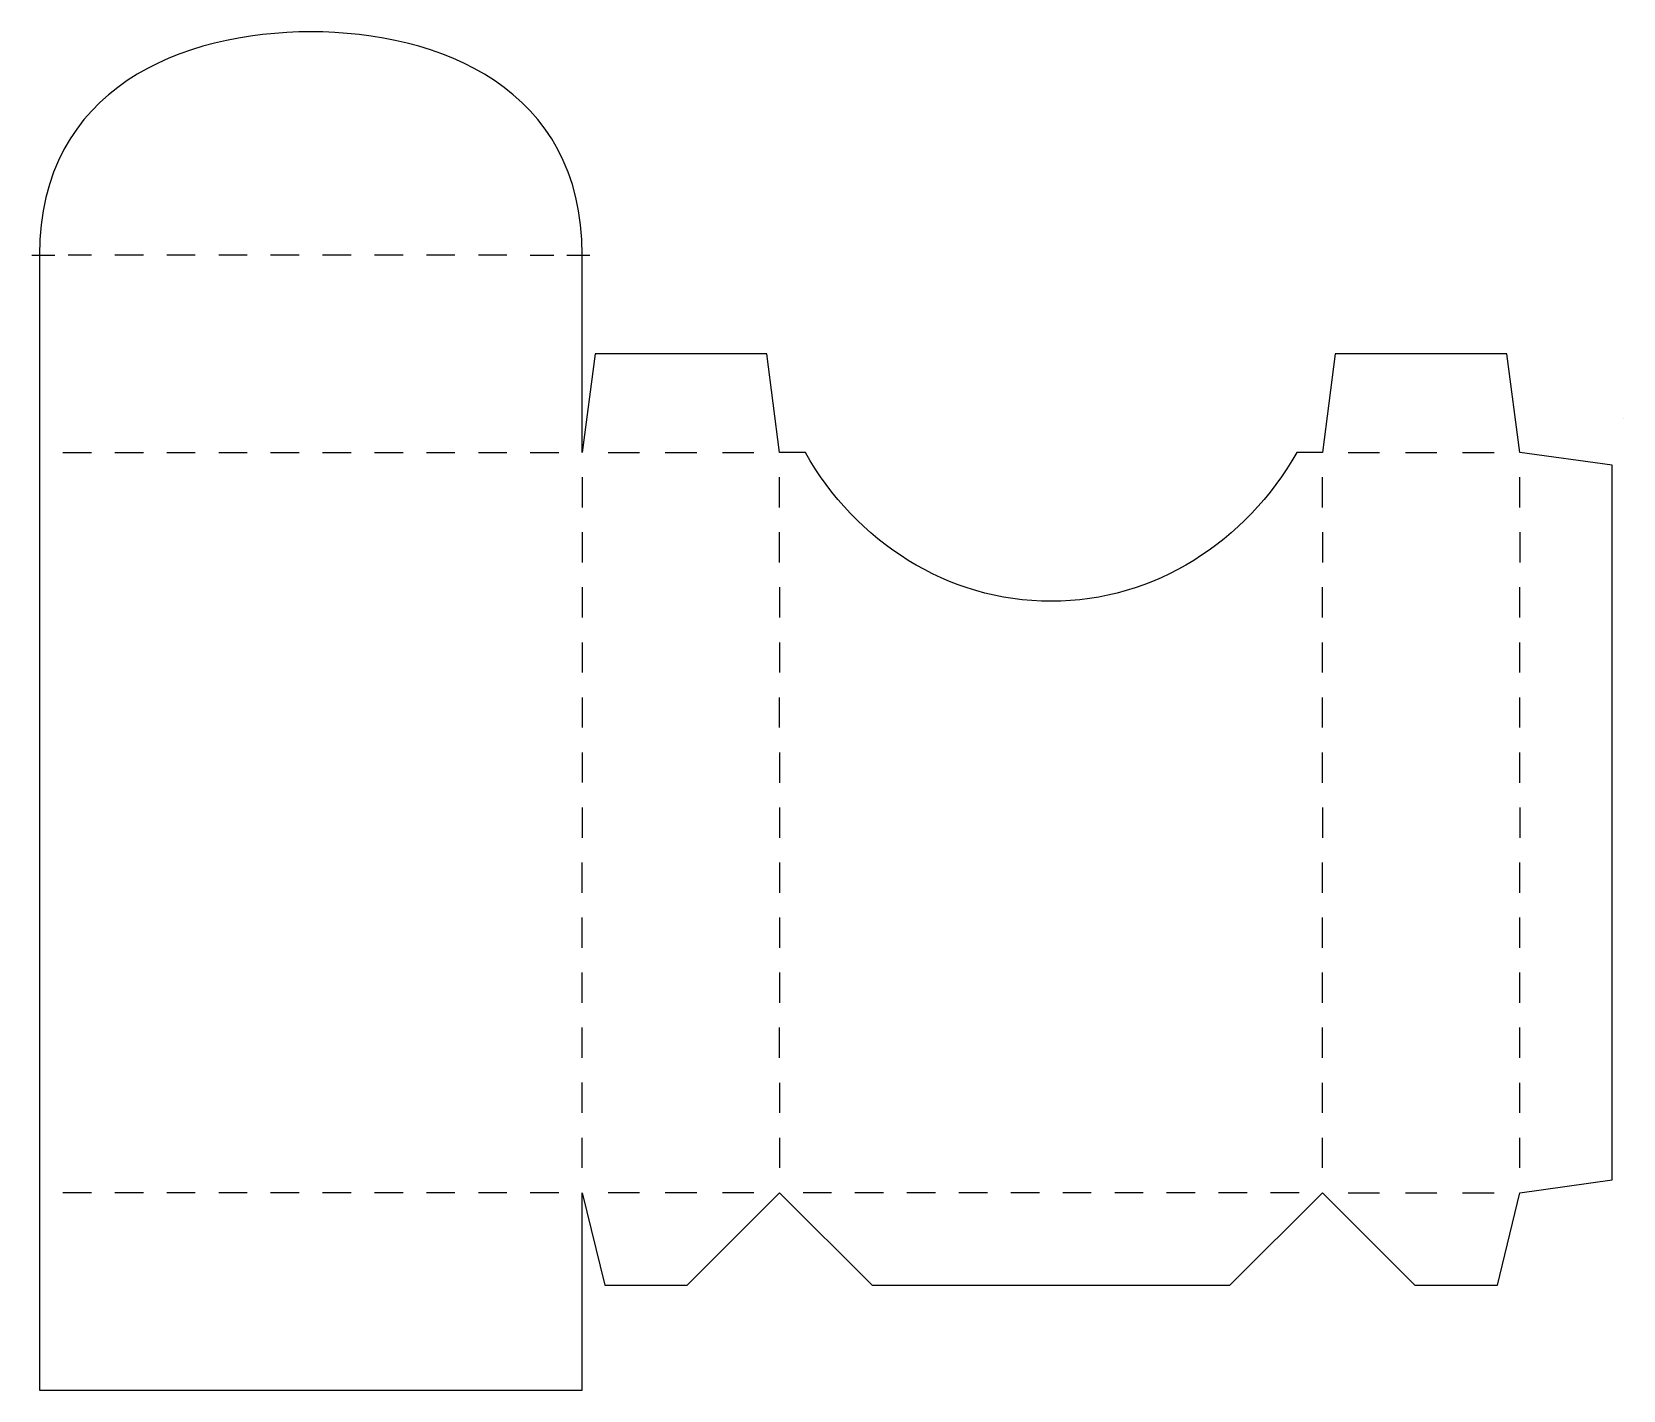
# Model space of a CAD drawing. Header units: centimetres. Extents: x -8.2 to 8.2, y -7 to 7.
import ezdxf

# ---------------------------------------------------------------- set-up
doc = ezdxf.new("R2010")
doc.units = ezdxf.units.CM
doc.header["$MEASUREMENT"] = 0
doc.layers.add('Layer 1', color=7, linetype='Continuous')

msp = doc.modelspace()

# ---------------------------------------------------------------- linework, layer by layer
at = {"layer": 'Layer 1', "color": 31}
for points, knots in [([(-8.11739, 4.68376), (-8.11739, 4.68376), (-8.11739, 4.68376), (-8.11739, 4.68376), (-8.11739, 4.68376), (-8.11736, 6.40813), (-6.63853, 6.98108), (-5.32339, 6.98108), (-5.32339, 6.98108), (-4.00825, 6.98108), (-2.52942, 6.40812), (-2.52942, 4.68376), (-2.52942, 4.68376), (-2.52942, 4.68376), (-2.52939, 4.68376), (-2.52939, 4.68376), (-2.52939, 4.68376), (-2.52939, 4.68376), (-2.52939, 2.65208), (-2.52939, 2.65208), (-2.52939, 2.65208), (-2.52939, 2.65208), (-2.39715, 3.66776), (-2.39715, 3.66776), (-2.39715, 3.66776), (-2.39715, 3.66776), (-0.62976, 3.66776), (-0.62976, 3.66776), (-0.62976, 3.66776), (-0.62976, 3.66776), (-0.49747, 2.65181), (-0.49747, 2.65181), (-0.49747, 2.65181), (-0.49747, 2.65181), (-0.23289, 2.6517), (-0.23289, 2.6517), (-0.23289, 2.6517), (0.28966, 1.73254), (1.22708, 1.12003), (2.29653, 1.12003), (2.29653, 1.12003), (3.36603, 1.12003), (4.30345, 1.73251), (4.826, 2.6517), (4.826, 2.6517), (4.826, 2.6517), (5.09053, 2.65171), (5.09053, 2.65171), (5.09053, 2.65171), (5.09053, 2.65171), (5.22282, 3.66776), (5.22282, 3.66776), (5.22282, 3.66776), (5.22282, 3.66776), (6.99027, 3.66776), (6.99027, 3.66776), (6.99027, 3.66776), (6.99027, 3.66776), (7.12256, 2.65181), (7.12256, 2.65181), (7.12256, 2.65181), (7.12256, 2.65181), (7.12256, 2.6517), (7.12256, 2.6517), (7.12256, 2.6517), (7.12256, 2.6517), (8.07506, 2.51941), (8.07506, 2.51941), (8.07506, 2.51941), (8.07506, 2.51941), (8.07506, -4.8359), (8.07506, -4.8359), (8.07506, -4.8359), (8.07506, -4.8359), (7.12272, -4.96819), (7.12272, -4.96819), (7.12272, -4.96819), (7.12272, -4.96819), (6.89192, -5.92064), (6.89192, -5.92064), (6.89192, -5.92064), (6.89192, -5.92064), (6.04308, -5.92063), (6.04308, -5.92063), (6.04308, -5.92063), (6.04308, -5.92063), (5.09042, -4.96829), (5.09042, -4.96829), (5.09042, -4.96829), (5.09042, -4.96829), (4.13808, -5.92071), (4.13808, -5.92071), (4.13808, -5.92071), (4.13808, -5.92071), (0.45511, -5.92071), (0.45511, -5.92071), (0.45511, -5.92071), (0.45511, -5.92071), (-0.49728, -4.96832), (-0.49728, -4.96832), (-0.49728, -4.96832), (-0.49728, -4.96832), (-1.44989, -5.92071), (-1.44989, -5.92071), (-1.44989, -5.92071), (-1.44989, -5.92071), (-2.29862, -5.92071), (-2.29862, -5.92071), (-2.29862, -5.92071), (-2.29862, -5.92071), (-2.52952, -4.96821), (-2.52952, -4.96821), (-2.52952, -4.96821), (-2.52952, -4.96821), (-2.52941, -7.00024), (-2.52941, -7.00024), (-2.52941, -7.00024), (-2.52941, -7.00024), (-8.11739, -7.00024), (-8.11739, -7.00024), (-8.11739, -7.00024), (-8.11739, -7.00024), (-8.11739, 4.68376), (-8.11739, 4.68376)], [0, 0, 0, 0, 0.03125, 0.03125, 0.03125, 0.03125, 0.0625, 0.0625, 0.0625, 0.0625, 0.09375, 0.09375, 0.09375, 0.09375, 0.125, 0.125, 0.125, 0.125, 0.15625, 0.15625, 0.15625, 0.15625, 0.1875, 0.1875, 0.1875, 0.1875, 0.21875, 0.21875, 0.21875, 0.21875, 0.25, 0.25, 0.25, 0.25, 0.28125, 0.28125, 0.28125, 0.28125, 0.3125, 0.3125, 0.3125, 0.3125, 0.34375, 0.34375, 0.34375, 0.34375, 0.375, 0.375, 0.375, 0.375, 0.40625, 0.40625, 0.40625, 0.40625, 0.4375, 0.4375, 0.4375, 0.4375, 0.46875, 0.46875, 0.46875, 0.46875, 0.5, 0.5, 0.5, 0.5, 0.53125, 0.53125, 0.53125, 0.53125, 0.5625, 0.5625, 0.5625, 0.5625, 0.59375, 0.59375, 0.59375, 0.59375, 0.625, 0.625, 0.625, 0.625, 0.65625, 0.65625, 0.65625, 0.65625, 0.6875, 0.6875, 0.6875, 0.6875, 0.71875, 0.71875, 0.71875, 0.71875, 0.75, 0.75, 0.75, 0.75, 0.78125, 0.78125, 0.78125, 0.78125, 0.8125, 0.8125, 0.8125, 0.8125, 0.84375, 0.84375, 0.84375, 0.84375, 0.875, 0.875, 0.875, 0.875, 0.90625, 0.90625, 0.90625, 0.90625, 0.9375, 0.9375, 0.9375, 0.9375, 1, 1, 1, 1]), ([(8.18668, 2.99985), (8.18668, 2.99985), (8.1865, 2.99985), (8.1865, 2.99985), (8.1865, 2.99985), (8.1865, 2.99985), (8.1865, 2.99966), (8.1865, 2.99966), (8.1865, 2.99966), (8.1865, 2.99966), (8.18668, 2.99966), (8.18668, 2.99966), (8.18668, 2.99966), (8.18668, 2.99966), (8.18668, 2.99985), (8.18668, 2.99985)], [0, 0, 0, 0, 0.2, 0.2, 0.2, 0.2, 0.4, 0.4, 0.4, 0.4, 0.6, 0.6, 0.6, 0.6, 1, 1, 1, 1])]:
    msp.add_open_spline(points, degree=3, knots=knots, dxfattribs=at)
at = {"layer": 'Layer 1', "color": 250, "lineweight": 25}
for points in [[(-8.19629, 4.68376), (-8.19629, 4.68376), (-7.95912, 4.68376), (-7.95912, 4.68376)], [(-7.58269, 4.68376), (-7.58269, 4.68376), (-7.82357, 4.68376), (-7.82357, 4.68376)], [(-7.048, 4.68376), (-7.048, 4.68376), (-7.34179, 4.68376), (-7.34179, 4.68376)], [(-6.51327, 4.68376), (-6.51327, 4.68376), (-6.80707, 4.68376), (-6.80707, 4.68376)], [(-5.97858, 4.68376), (-5.97858, 4.68376), (-6.27237, 4.68376), (-6.27237, 4.68376)], [(-5.44388, 4.68376), (-5.44388, 4.68376), (-5.73767, 4.68376), (-5.73767, 4.68376)], [(-4.90918, 4.68376), (-4.90918, 4.68376), (-5.20298, 4.68376), (-5.20298, 4.68376)], [(-4.37449, 4.68376), (-4.37449, 4.68376), (-4.66828, 4.68376), (-4.66828, 4.68376)], [(-3.83979, 4.68376), (-3.83979, 4.68376), (-4.13359, 4.68376), (-4.13359, 4.68376)], [(-3.30504, 4.68376), (-3.30504, 4.68376), (-3.59886, 4.68376), (-3.59886, 4.68376)], [(-3.06417, 4.68376), (-3.06417, 4.68376), (-2.82326, 4.68376), (-2.82326, 4.68376)], [(-2.68772, 4.68376), (-2.68772, 4.68376), (-2.45052, 4.68376), (-2.45052, 4.68376)], [(-7.87649, 2.65208), (-7.87649, 2.65208), (-7.58269, 2.65208), (-7.58269, 2.65208)], [(-7.34179, 2.65208), (-7.34179, 2.65208), (-7.048, 2.65208), (-7.048, 2.65208)], [(-6.80707, 2.65208), (-6.80707, 2.65208), (-6.51327, 2.65208), (-6.51327, 2.65208)], [(-6.27237, 2.65208), (-6.27237, 2.65208), (-5.97858, 2.65208), (-5.97858, 2.65208)], [(-5.73767, 2.65208), (-5.73767, 2.65208), (-5.44388, 2.65208), (-5.44388, 2.65208)], [(-5.20298, 2.65208), (-5.20298, 2.65208), (-4.90918, 2.65208), (-4.90918, 2.65208)], [(-4.66826, 2.65208), (-4.66826, 2.65208), (-4.37446, 2.65208), (-4.37446, 2.65208)], [(-4.13356, 2.65208), (-4.13356, 2.65208), (-3.83977, 2.65208), (-3.83977, 2.65208)], [(-3.59886, 2.65208), (-3.59886, 2.65208), (-3.30504, 2.65208), (-3.30504, 2.65208)], [(-3.06417, 2.65208), (-3.06417, 2.65208), (-2.77035, 2.65208), (-2.77035, 2.65208)], [(-2.26412, 2.65208), (-2.26412, 2.65208), (-1.94056, 2.65208), (-1.94056, 2.65208)], [(-1.67526, 2.65208), (-1.67526, 2.65208), (-1.35168, 2.65208), (-1.35168, 2.65208)], [(-1.08635, 2.65208), (-1.08635, 2.65208), (-0.76279, 2.65208), (-0.76279, 2.65208)], [(5.35583, 2.65168), (5.35583, 2.65168), (5.67939, 2.65168), (5.67939, 2.65168)], [(5.94468, 2.65168), (5.94468, 2.65168), (6.26827, 2.65168), (6.26827, 2.65168)], [(6.53359, 2.65168), (6.53359, 2.65168), (6.85715, 2.65168), (6.85715, 2.65168)], [(-2.52942, 2.39681), (-2.52942, 2.39681), (-2.52942, 2.0855), (-2.52942, 2.0855)], [(-0.4975, 2.08526), (-0.4975, 2.08526), (-0.4975, 2.39654), (-0.4975, 2.39654)], [(5.09048, 2.08518), (5.09048, 2.08518), (5.09048, 2.39646), (5.09048, 2.39646)], [(7.1225, 2.08518), (7.1225, 2.08518), (7.1225, 2.39646), (7.1225, 2.39646)], [(-2.52942, 1.83028), (-2.52942, 1.83028), (-2.52942, 1.51897), (-2.52942, 1.51897)], [(-0.4975, 1.51873), (-0.4975, 1.51873), (-0.4975, 1.83001), (-0.4975, 1.83001)], [(5.09048, 1.82994), (5.09048, 1.82994), (5.09048, 1.51866), (5.09048, 1.51866)], [(7.1225, 1.82994), (7.1225, 1.82994), (7.1225, 1.51866), (7.1225, 1.51866)], [(-2.52942, 1.26373), (-2.52942, 1.26373), (-2.52942, 0.95245), (-2.52942, 0.95245)], [(-0.4975, 1.26349), (-0.4975, 1.26349), (-0.4975, 0.95221), (-0.4975, 0.95221)], [(5.09048, 0.95216), (5.09048, 0.95216), (5.09048, 1.26342), (5.09048, 1.26342)], [(7.1225, 0.95216), (7.1225, 0.95216), (7.1225, 1.26342), (7.1225, 1.26342)], [(-2.52942, 0.69718), (-2.52942, 0.69718), (-2.52942, 0.3859), (-2.52942, 0.3859)], [(-0.4975, 0.69694), (-0.4975, 0.69694), (-0.4975, 0.38566), (-0.4975, 0.38566)], [(5.09048, 0.38563), (5.09048, 0.38563), (5.09048, 0.69691), (5.09048, 0.69691)], [(7.1225, 0.38563), (7.1225, 0.38563), (7.1225, 0.69691), (7.1225, 0.69691)], [(-2.52942, 0.13065), (-2.52942, 0.13065), (-2.52942, -0.18066), (-2.52942, -0.18066)], [(-0.4975, -0.18084), (-0.4975, -0.18084), (-0.4975, 0.13044), (-0.4975, 0.13044)], [(5.09048, -0.1809), (5.09048, -0.1809), (5.09048, 0.13041), (5.09048, 0.13041)], [(7.1225, -0.1809), (7.1225, -0.1809), (7.1225, 0.13041), (7.1225, 0.13041)], [(-2.52942, -0.43587), (-2.52942, -0.43587), (-2.52942, -0.74718), (-2.52942, -0.74718)], [(-0.4975, -0.43609), (-0.4975, -0.43609), (-0.4975, -0.7474), (-0.4975, -0.7474)], [(5.09048, -0.74742), (5.09048, -0.74742), (5.09048, -0.43611), (5.09048, -0.43611)], [(7.1225, -0.74742), (7.1225, -0.74742), (7.1225, -0.43611), (7.1225, -0.43611)], [(-2.52942, -1.00243), (-2.52942, -1.00243), (-2.52942, -1.31371), (-2.52942, -1.31371)], [(-0.4975, -1.00261), (-0.4975, -1.00261), (-0.4975, -1.31392), (-0.4975, -1.31392)], [(5.09048, -1.00267), (5.09048, -1.00267), (5.09048, -1.31398), (5.09048, -1.31398)], [(7.1225, -1.00267), (7.1225, -1.00267), (7.1225, -1.31398), (7.1225, -1.31398)], [(-2.52942, -1.88029), (-2.52942, -1.88029), (-2.52942, -1.56898), (-2.52942, -1.56898)], [(-0.4975, -1.56914), (-0.4975, -1.56914), (-0.4975, -1.88045), (-0.4975, -1.88045)], [(5.09048, -1.88045), (5.09048, -1.88045), (5.09048, -1.56919), (5.09048, -1.56919)], [(7.1225, -1.88045), (7.1225, -1.88045), (7.1225, -1.56919), (7.1225, -1.56919)], [(-2.52942, -2.44681), (-2.52942, -2.44681), (-2.52942, -2.1355), (-2.52942, -2.1355)], [(-0.4975, -2.13566), (-0.4975, -2.13566), (-0.4975, -2.44697), (-0.4975, -2.44697)], [(5.09048, -2.44697), (5.09048, -2.44697), (5.09048, -2.13572), (5.09048, -2.13572)], [(7.1225, -2.44697), (7.1225, -2.44697), (7.1225, -2.13572), (7.1225, -2.13572)], [(-2.52942, -3.01334), (-2.52942, -3.01334), (-2.52942, -2.70203), (-2.52942, -2.70203)], [(-0.4975, -2.70219), (-0.4975, -2.70219), (-0.4975, -3.0135), (-0.4975, -3.0135)], [(5.09048, -3.0135), (5.09048, -3.0135), (5.09048, -2.70219), (5.09048, -2.70219)], [(7.1225, -3.0135), (7.1225, -3.0135), (7.1225, -2.70219), (7.1225, -2.70219)], [(-2.52942, -3.57987), (-2.52942, -3.57987), (-2.52942, -3.26861), (-2.52942, -3.26861)], [(-0.4975, -3.58002), (-0.4975, -3.58002), (-0.4975, -3.26871), (-0.4975, -3.26871)], [(5.09048, -3.58002), (5.09048, -3.58002), (5.09048, -3.26871), (5.09048, -3.26871)], [(7.1225, -3.58002), (7.1225, -3.58002), (7.1225, -3.26871), (7.1225, -3.26871)], [(-2.52942, -4.14644), (-2.52942, -4.14644), (-2.52942, -3.83513), (-2.52942, -3.83513)], [(-0.4975, -3.83524), (-0.4975, -3.83524), (-0.4975, -4.1465), (-0.4975, -4.1465)], [(5.09048, -4.14655), (5.09048, -4.14655), (5.09048, -3.83524), (5.09048, -3.83524)], [(7.1225, -4.14655), (7.1225, -4.14655), (7.1225, -3.83524), (7.1225, -3.83524)], [(-2.52942, -4.71297), (-2.52942, -4.71297), (-2.52942, -4.40166), (-2.52942, -4.40166)], [(-0.4975, -4.40179), (-0.4975, -4.40179), (-0.4975, -4.71305), (-0.4975, -4.71305)], [(5.09048, -4.71302), (5.09048, -4.71302), (5.09048, -4.40176), (5.09048, -4.40176)], [(7.1225, -4.71302), (7.1225, -4.71302), (7.1225, -4.40176), (7.1225, -4.40176)], [(-7.58269, -4.96832), (-7.58269, -4.96832), (-7.87649, -4.96832), (-7.87649, -4.96832)], [(-7.048, -4.96832), (-7.048, -4.96832), (-7.34179, -4.96832), (-7.34179, -4.96832)], [(-6.5133, -4.96832), (-6.5133, -4.96832), (-6.80709, -4.96832), (-6.80709, -4.96832)], [(-5.9786, -4.96832), (-5.9786, -4.96832), (-6.2724, -4.96832), (-6.2724, -4.96832)], [(-5.44391, -4.96832), (-5.44391, -4.96832), (-5.7377, -4.96832), (-5.7377, -4.96832)], [(-4.90921, -4.96832), (-4.90921, -4.96832), (-5.203, -4.96832), (-5.203, -4.96832)], [(-4.37454, -4.96832), (-4.37454, -4.96832), (-4.66831, -4.96832), (-4.66831, -4.96832)], [(-3.83984, -4.96832), (-3.83984, -4.96832), (-4.13364, -4.96832), (-4.13364, -4.96832)], [(-3.30515, -4.96832), (-3.30515, -4.96832), (-3.59894, -4.96832), (-3.59894, -4.96832)], [(-2.7704, -4.96832), (-2.7704, -4.96832), (-3.06422, -4.96832), (-3.06422, -4.96832)], [(-1.94056, -4.96832), (-1.94056, -4.96832), (-2.26415, -4.96832), (-2.26415, -4.96832)], [(-1.35162, -4.96832), (-1.35162, -4.96832), (-1.67521, -4.96832), (-1.67521, -4.96832)], [(-0.76266, -4.96832), (-0.76266, -4.96832), (-1.08625, -4.96832), (-1.08625, -4.96832)], [(0.03739, -4.96832), (0.03739, -4.96832), (-0.25638, -4.96832), (-0.25638, -4.96832)], [(0.57208, -4.96832), (0.57208, -4.96832), (0.27829, -4.96832), (0.27829, -4.96832)], [(1.10678, -4.96832), (1.10678, -4.96832), (0.81299, -4.96832), (0.81299, -4.96832)], [(1.64148, -4.96832), (1.64148, -4.96832), (1.34766, -4.96832), (1.34766, -4.96832)], [(2.17612, -4.96832), (2.17612, -4.96832), (1.88233, -4.96832), (1.88233, -4.96832)], [(2.71082, -4.96832), (2.71082, -4.96832), (2.41702, -4.96832), (2.41702, -4.96832)], [(3.24551, -4.96832), (3.24551, -4.96832), (2.95172, -4.96832), (2.95172, -4.96832)], [(3.78021, -4.96832), (3.78021, -4.96832), (3.48641, -4.96832), (3.48641, -4.96832)], [(4.3149, -4.96832), (4.3149, -4.96832), (4.02114, -4.96832), (4.02114, -4.96832)], [(4.84955, -4.96832), (4.84955, -4.96832), (4.55575, -4.96832), (4.55575, -4.96832)], [(5.35578, -4.96832), (5.35578, -4.96832), (5.67936, -4.96832), (5.67936, -4.96832)], [(5.94474, -4.96832), (5.94474, -4.96832), (6.26832, -4.96832), (6.26832, -4.96832)], [(6.5337, -4.96832), (6.5337, -4.96832), (6.85729, -4.96832), (6.85729, -4.96832)]]:
    msp.add_open_spline(points, degree=3, dxfattribs=at)

doc.saveas('drawing.dxf')
